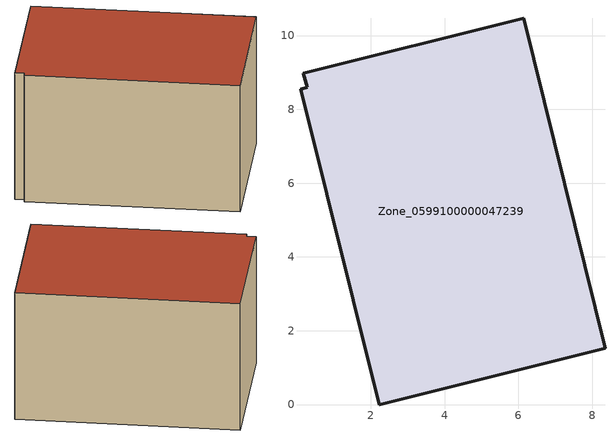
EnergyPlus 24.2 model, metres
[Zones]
Zone_0599100000047239
 floor ground (C_G): 0.28,8.6 0.18,8.97 6.15,10.46 8.35,1.53 2.23,0 0.1,8.54 z0
 wall outside (C_F): 8.35,1.53 6.15,10.46 0.18,8.97 0.28,8.6 0.1,8.54 2.23,0 8.35,1.53 z0:5.73
 roof outside (C_R): 0.18,8.97 0.28,8.6 0.1,8.54 2.23,0 8.35,1.53 6.15,10.46 z5.73
[BUILDING]
Pand.0599100000047239: North Axis=0; Terrain=City; Loads Convergence Tolerance Value=0.04; Temperature Convergence Tolerance Value=0.4; Solar Distribution=FullExterior; Maximum Number of Warmup Days=25; Minimum Number of Warmup Days=1
[Site:Location]
Rotterdam.The.Hague.AP_ZH_NLD Design_Conditions: Latitude=51.96; Longitude=4.45; Time Zone=1; Elevation=-4.5
[SITE:GROUNDTEMPERATURE:BUILDINGSURFACE]
18, 18, 18, 18, 18, 18, 18, 18, 18, 18, 18, 18
[MATERIAL] Thermal Absorptance=0.9; Solar Absorptance=0.7; Visible Absorptance=0.7
Name | Roughness | Thickness | Conductivity | Density | Specific Heat
G.TC.1946-1964 | MediumSmooth | 0.15 | 1 | 540 | 1210
F.TC.1946-1964 | Rough | 0.3 | 0.857143 | 1920 | 840
R.TC.1946-1964 | MediumRough | 0.2 | 0.235294 | 1500 | 1000
[CONSTRUCTION]
C_G: G.TC.1946-1964
C_F: F.TC.1946-1964
C_R: R.TC.1946-1964
[ZONE]
Zone_0599100000047239: Type=1; Multiplier=1; Ceiling Height=Autocalculate; Volume=Autocalculate; Floor Area=autocalculate; Part of Total Floor Area=Yes
[ZONEINFILTRATION:DESIGNFLOWRATE]
Infil_Zone_0599100000047239: Zone or ZoneList or Space or SpaceList=Zone_0599100000047239; Schedule=AlwaysOn; Design Flow Rate Calculation Method=Flow/Area; Flow Rate per Floor Area=0.003; Constant Term Coefficient=1; Temperature Term Coefficient=0; Velocity Term Coefficient=0; Velocity Squared Term Coefficient=0
[HVACTEMPLATE:ZONE:IDEALLOADSAIRSYSTEM]
Zone_0599100000047239: Maximum Heating Supply Air Temperature=50; Minimum Cooling Supply Air Temperature=13; Maximum Heating Supply Air Humidity Ratio=0.0156; Minimum Cooling Supply Air Humidity Ratio=0.0077; Heating Limit=NoLimit; Cooling Limit=NoLimit; Dehumidification Control Type=ConstantSensibleHeatRatio; Cooling Sensible Heat Ratio=0.7; Dehumidification Setpoint=60; Humidification Control Type=None; Humidification Setpoint=30; Outdoor Air Method=None; Outdoor Air Flow Rate per Person=0.00944; Outdoor Air Flow Rate per Zone Floor Area=0; Outdoor Air Flow Rate per Zone=0; Demand Controlled Ventilation Type=None; Outdoor Air Economizer Type=NoEconomizer; Heat Recovery Type=None; Sensible Heat Recovery Effectiveness=0.7; Latent Heat Recovery Effectiveness=0.65
[ZONECONTROL:THERMOSTAT]
ThermostatControl_Zone_0599100000047239: Zone or ZoneList=Zone_0599100000047239; Control Type Schedule=DualSetpointControlType; Control 1=Thermostat_Zone_0599100000047239; Temperature Difference Between Cutout And Setpoint=0
[THERMOSTATSETPOINT:DUALSETPOINT]
Thermostat_Zone_0599100000047239: Heating Setpoint Temperature Schedule=HeatingSetpoint_Zone_0599100000047239; Cooling Setpoint Temperature Schedule=CoolingSetpoint_Zone_0599100000047239
[SCHEDULE:COMPACT]
HeatingSetpoint_Zone_0599100000047239: Through: 12/31, For: AllDays, Until: 24:00, 21
CoolingSetpoint_Zone_0599100000047239: Through: 12/31, For: AllDays, Until: 24:00, 24
DualSetpointControlType: Through: 12/31, For: AllDays, Until: 24:00, 4
AlwaysOn: Through: 12/31, For: AllDays, Until: 24:00, 1
